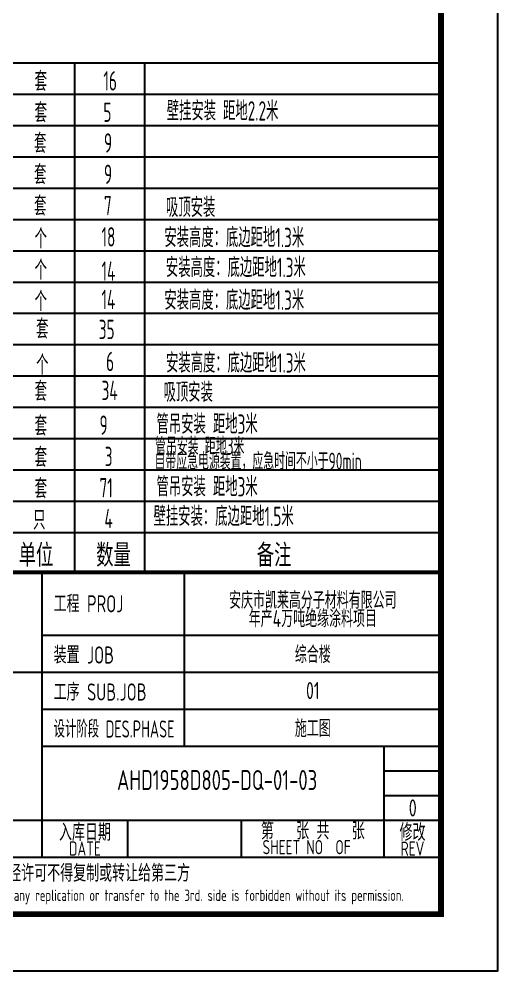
# Model space of a CAD drawing. Extents: x 6250600 to 6678662, y -692028 to -290561.
# Drawn here: x 6453485 to 6461892, y -372379 to -355658 of the extents above; entities that cross this region are included whole.
import ezdxf
from ezdxf.enums import TextEntityAlignment as Align

# ---------------------------------------------------------------- set-up
doc = ezdxf.new("R2010")
doc.units = 0
doc.header["$LTSCALE"] = 1000
doc.header["$MEASUREMENT"] = 0
doc.layers.get('0').update_dxf_attribs({"linetype": 'CONTINUOUS'})
for name, color, linetype in [('AXIS', 3, 'CONTINUOUS'), ('PUB_TITLE', 4, 'CONTINUOUS'), ('TEL_TAB', 7, 'CONTINUOUS')]:
    doc.layers.add(name, color=color, linetype=linetype)
doc.styles.add('AHD', font='sceie.shx', dxfattribs={"width": 0.7, "bigfont": 'sceic.shx'})
doc.styles.add('SCEI', font='sceie.shx', dxfattribs={"width": 0.8, "height": 400, "bigfont": 'sceic.shx'})
doc.styles.add('sceic', font='sceie.shx', dxfattribs={"width": 0.8, "bigfont": 'sceic.shx'})
doc.styles.add('sceie', font='sceie.shx', dxfattribs={"width": 0.7, "bigfont": 'sceic.shx'})
doc.styles.add('TSSD_Rein', font='Tssdeng.shx', dxfattribs={"width": 0.7, "bigfont": 'hztxt.shx'})

msp = doc.modelspace()

# ---------------------------------------------------------------- linework, layer by layer
for p, q in [((6453892.3, -370378.7), (6453892.3, -365378.7)), ((6456392.3, -368428.7), (6456392.3, -365378.7)), ((6460892.3, -371378.7), (6460892.3, -365378.7)), ((6453892.3, -366478.7), (6460892.3, -366478.7)), ((6442892.3, -367128.7), (6460892.3, -367128.7)), ((6453892.3, -367778.7), (6460892.3, -367778.7)), ((6453892.3, -368428.7), (6460892.3, -368428.7)), ((6459892.3, -370378.7), (6459892.3, -368428.7)), ((6459892.3, -368862.1), (6460892.3, -368862.1)), ((6459892.3, -369295.4), (6460892.3, -369295.4)), ((6442892.3, -369728.7), (6460892.3, -369728.7)), ((6455392.3, -370378.7), (6455392.3, -369728.7)), ((6457392.3, -370378.7), (6457392.3, -369728.7)), ((6442892.3, -370378.7), (6460892.3, -370378.7)), ((6442892.3, -371378.7), (6460892.3, -371378.7))]:
    msp.add_line(p, q)
msp.add_lwpolyline([(6460892.3, -365378.7, 70, 70, 0), (6442892.3, -365378.7, 70, 70, 0), (6442892.3, -371378.7, 0, 0, 0)], format="xyseb")
at = {"layer": 'PUB_TITLE', "color": 4}
msp.add_lwpolyline([(6402492.3, -372378.7), (6461892.3, -372378.7), (6461892.3, -330378.7), (6402492.3, -330378.7)], close=True, dxfattribs=at)
at = {"layer": 'PUB_TITLE', "color": 4, "const_width": 100}
msp.add_lwpolyline([(6404992.3, -371378.7), (6460892.3, -371378.7), (6460892.3, -331378.7), (6404992.3, -331378.7)], close=True, dxfattribs=at)
at = {"layer": 'TEL_TAB', "color": 0, "linetype": 'ByBlock'}
for p, q in [((6442892.3, -356425.3), (6460892.1, -356425.3)), ((6454461.3, -356425.3), (6454461.3, -365378.7)), ((6455686.2, -356425.3), (6455686.2, -365378.7)), ((6442892.3, -356975.5), (6460892.1, -356975.5)), ((6442892.3, -357525.8), (6460892.1, -357525.8)), ((6442892.3, -358076), (6460892.1, -358076)), ((6442892.3, -358626.2), (6460892.1, -358626.2)), ((6442892.3, -359176.4), (6460892.1, -359176.4)), ((6442892.3, -359726.7), (6460892.1, -359726.7)), ((6442892.3, -360276.9), (6460892.1, -360276.9)), ((6442892.3, -360276.9), (6460892.1, -360276.9)), ((6442892.3, -360827.1), (6460892.1, -360827.1)), ((6442892.3, -361377.4), (6460892.1, -361377.4)), ((6442892.3, -361927.6), (6460892.1, -361927.6)), ((6442892.3, -361927.6), (6460892.1, -361927.6)), ((6442892.3, -362477.8), (6460892.1, -362477.8))]:
    msp.add_line(p, q, dxfattribs=at)
at = {"layer": 'TEL_TAB', "color": 0}
for p, q in [((6442892.3, -363028), (6460892.1, -363028)), ((6442892.3, -363578.3), (6460892.1, -363578.3)), ((6442892.3, -364128.5), (6460892.1, -364128.5)), ((6442892.3, -364678.7), (6460892.1, -364678.7))]:
    msp.add_line(p, q, dxfattribs=at)

# ---------------------------------------------------------------- texts
at = {"style": 'AHD'}
for s, width, p in [('工程 PROJ', 0.8, (6454092.3, -366078.7)), ('工程 PROJ', 0.8, (6454092.3, -366078.7)), ('装置 JOB', 0.8, (6454092.3, -366978.7)), ('装置 JOB', 0.8, (6454092.3, -366978.7)), ('工序 SUB.JOB', 0.8, (6454092.3, -367628.7)), ('工序 SUB.JOB', 0.8, (6454092.3, -367628.7)), ('设计阶段 DES.PHASE', 0.7, (6454092.3, -368278.7)), ('设计阶段 DES.PHASE', 0.7, (6454092.3, -368278.7))]:
    msp.add_text(s, height=300, dxfattribs=dict(at, width=width)).set_placement(p)
at = {"style": 'AHD', "width": 0.8}
for s, height, p in [('入库日期', 300, (6454642.3, -369928.7)), ('入库日期', 300, (6454642.3, -369928.7)), ('第   张 共   张', 300, (6458642.3, -369903.7)), ('修改', 300, (6460392.3, -369928.7)), ('修改', 300, (6460392.3, -369928.7)), ('DATE', 250, (6454642.3, -370228.7)), ('DATE', 250, (6454642.3, -370228.7)), ('SHEET NO  OF  ', 250, (6458642.3, -370203.7)), ('SHEET NO  OF  ', 250, (6458642.3, -370203.7)), ('REV', 250, (6460392.3, -370228.7)), ('REV', 250, (6460392.3, -370228.7)), ('本文件专有权属安徽华东化工医药工程有限责任公司所有,未经许可不得复制或转让给第三方', 300, (6451892.3, -370678.7)), ('本文件专有权属安徽华东化工医药工程有限责任公司所有,未经许可不得复制或转让给第三方', 300, (6451892.3, -370678.7)), ('The proprietary right of this document belongs to Anhui Huadong Chemical And Medical Engineering  Co.,Ltd.  and any replication or transfer to the 3rd. side is forbidden without its permission. ', 200, (6451892.3, -371078.7)), ('The proprietary right of this document belongs to Anhui Huadong Chemical And Medical Engineering  Co.,Ltd.  and any replication or transfer to the 3rd. side is forbidden without its permission. ', 200, (6451892.3, -371078.7))]:
    msp.add_text(s, height=height, dxfattribs=at).set_placement(p, align=Align.MIDDLE)
at = {"width": 0.8}
for tag, text, height, style, p in [('AHD1958D805-DQ-01-03', '200320-02-040', 350, 'sceie', (6456963, -369025)), ('0', '0', 300, 'AHD', (6460396.3, -369514.8)), ('0', '0', 300, 'AHD', (6460396.3, -369514.8))]:
    msp.add_attdef(tag, text=text, height=height, dxfattribs=dict(at, style=style)).set_placement(p, align=Align.MIDDLE)
at = {"layer": 'AXIS', "style": 'TSSD_Rein', "width": 0.7}
for s, p in [('安庆市凯莱高分子材料有限公司', (6458642.3, -365851.1)), ('年产4万吨绝缘涂料项目', (6458642.3, -366174.2)), ('综合楼', (6458642.3, -366803.7)), ('01', (6458642.3, -367453.7)), ('施工图', (6458642.3, -368103.7))]:
    msp.add_text(s, height=300, dxfattribs=at).set_placement(p, align=Align.MIDDLE)
at = {"layer": 'TEL_TAB', "color": 1, "linetype": 'ByBlock', "style": 'sceic', "width": 0.67}
for s, p in [('套', (6453759.3, -356924.8)), ('16', (6454965.9, -356913.6)), ('9', (6454975.9, -358003.9)), ('9', (6454975.9, -358554.1)), ('18', (6454932.4, -359653.7)), ('14', (6454932.4, -360754.1)), ('34', (6454933.8, -362350.8)), ('套', (6453759.3, -362977.3)), ('9', (6454898, -362960.6)), ('71', (6454898, -364061.1))]:
    msp.add_text(s, height=340, dxfattribs=at).set_placement(p)
at = {"layer": 'TEL_TAB', "color": 0, "linetype": 'ByBlock', "style": 'sceic', "width": 0.67}
for s, height, p in [('套', 340, (6453759.3, -357475)), ('5', 340, (6454965.9, -357463.9)), ('壁挂安装 距地2.2米', 340, (6456077.7, -357441.1)), ('套', 340, (6453748, -358010.9)), ('套', 340, (6453748, -358561.2)), ('套', 340, (6453748, -359111.4)), ('7', 340, (6454975.9, -359104.3)), ('吸顶安装', 340, (6456065, -359136.3)), ('个', 340, (6453758.6, -359685.9)), (' 安装高度：底边距地1.3米', 340, (6455912.6, -359665.3)), ('安装高度：底边距地1.3米', 340, (6456064.2, -360191.6)), ('个', 340, (6453758.6, -360236.1)), ('14', 340, (6454932.4, -360254.6)), ('个', 340, (6453758.6, -360786.3)), (' 安装高度：底边距地1.3米', 340, (6455912.6, -360765.8)), ('套', 340, (6453784.3, -361271.3)), ('35', 340, (6454885, -361279.7)), ('6', 340, (6455013.6, -361842.8)), ('安装高度：底边距地1.3米', 340, (6456065.1, -361868.8)), ('个', 340, (6453785.4, -361903.2)), ('套', 340, (6453759.3, -362367.5)), ('吸顶安装', 340, (6456022.9, -362382.8)), ('管吊安装 距地3米', 340, (6455899, -362943.4)), ('管吊安装 距地3米', 300, (6455874.7, -363310)), ('套', 340, (6453759.3, -363527.5)), ('3', 340, (6454990, -363510.9)), ('自带应急电源装置，应急时间不小于90min', 300, (6455863.7, -363574.7)), ('管吊安装 距地3米', 340, (6455899, -364043.8)), ('套', 340, (6453759.3, -364077.8)), ('只', 340, (6453732.1, -364626)), ('4', 340, (6454984.2, -364600)), ('壁挂安装：底边距地1.5米', 340, (6455846.9, -364563.5))]:
    msp.add_text(s, height=height, dxfattribs=at).set_placement(p)
at = {"layer": 'TEL_TAB', "color": 0, "style": 'SCEI', "width": 0.8}
for s, p in [('单位', (6453478.6, -365278.7)), ('数量', (6454839.6, -365278.7)), ('备注', (6457659.1, -365278.7))]:
    msp.add_text(s, height=400, dxfattribs=at).set_placement(p)

doc.saveas('drawing.dxf')
